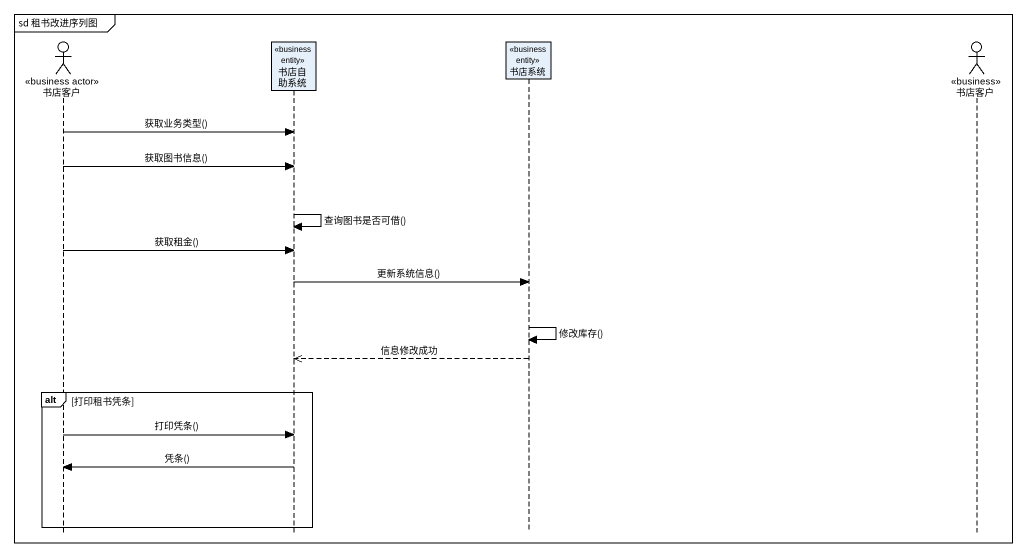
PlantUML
@startuml
mainframe sd 租书改进序列图
hide footbox
actor 书店客户 <<business actor>> #FFFFFF
participant 书店自助系统 <<business entity>>
participant 书店系统 <<business entity>>
actor "书店客户" as 书店客户_2 <<business>>

书店客户 -> 书店自助系统 : 获取业务类型()
书店客户 -> 书店自助系统 : 获取图书信息()
书店自助系统 -> 书店自助系统 : 查询图书是否可借()
书店客户 -> 书店自助系统 : 获取租金()
书店自助系统 -> 书店系统 : 更新系统信息()
书店系统 -> 书店系统 : 修改库存()
书店系统 -->> 书店自助系统 : 信息修改成功
alt 打印租书凭条
  书店客户 -> 书店自助系统 : 打印凭条()
  书店自助系统 -> 书店客户 : 凭条()
end
@enduml
